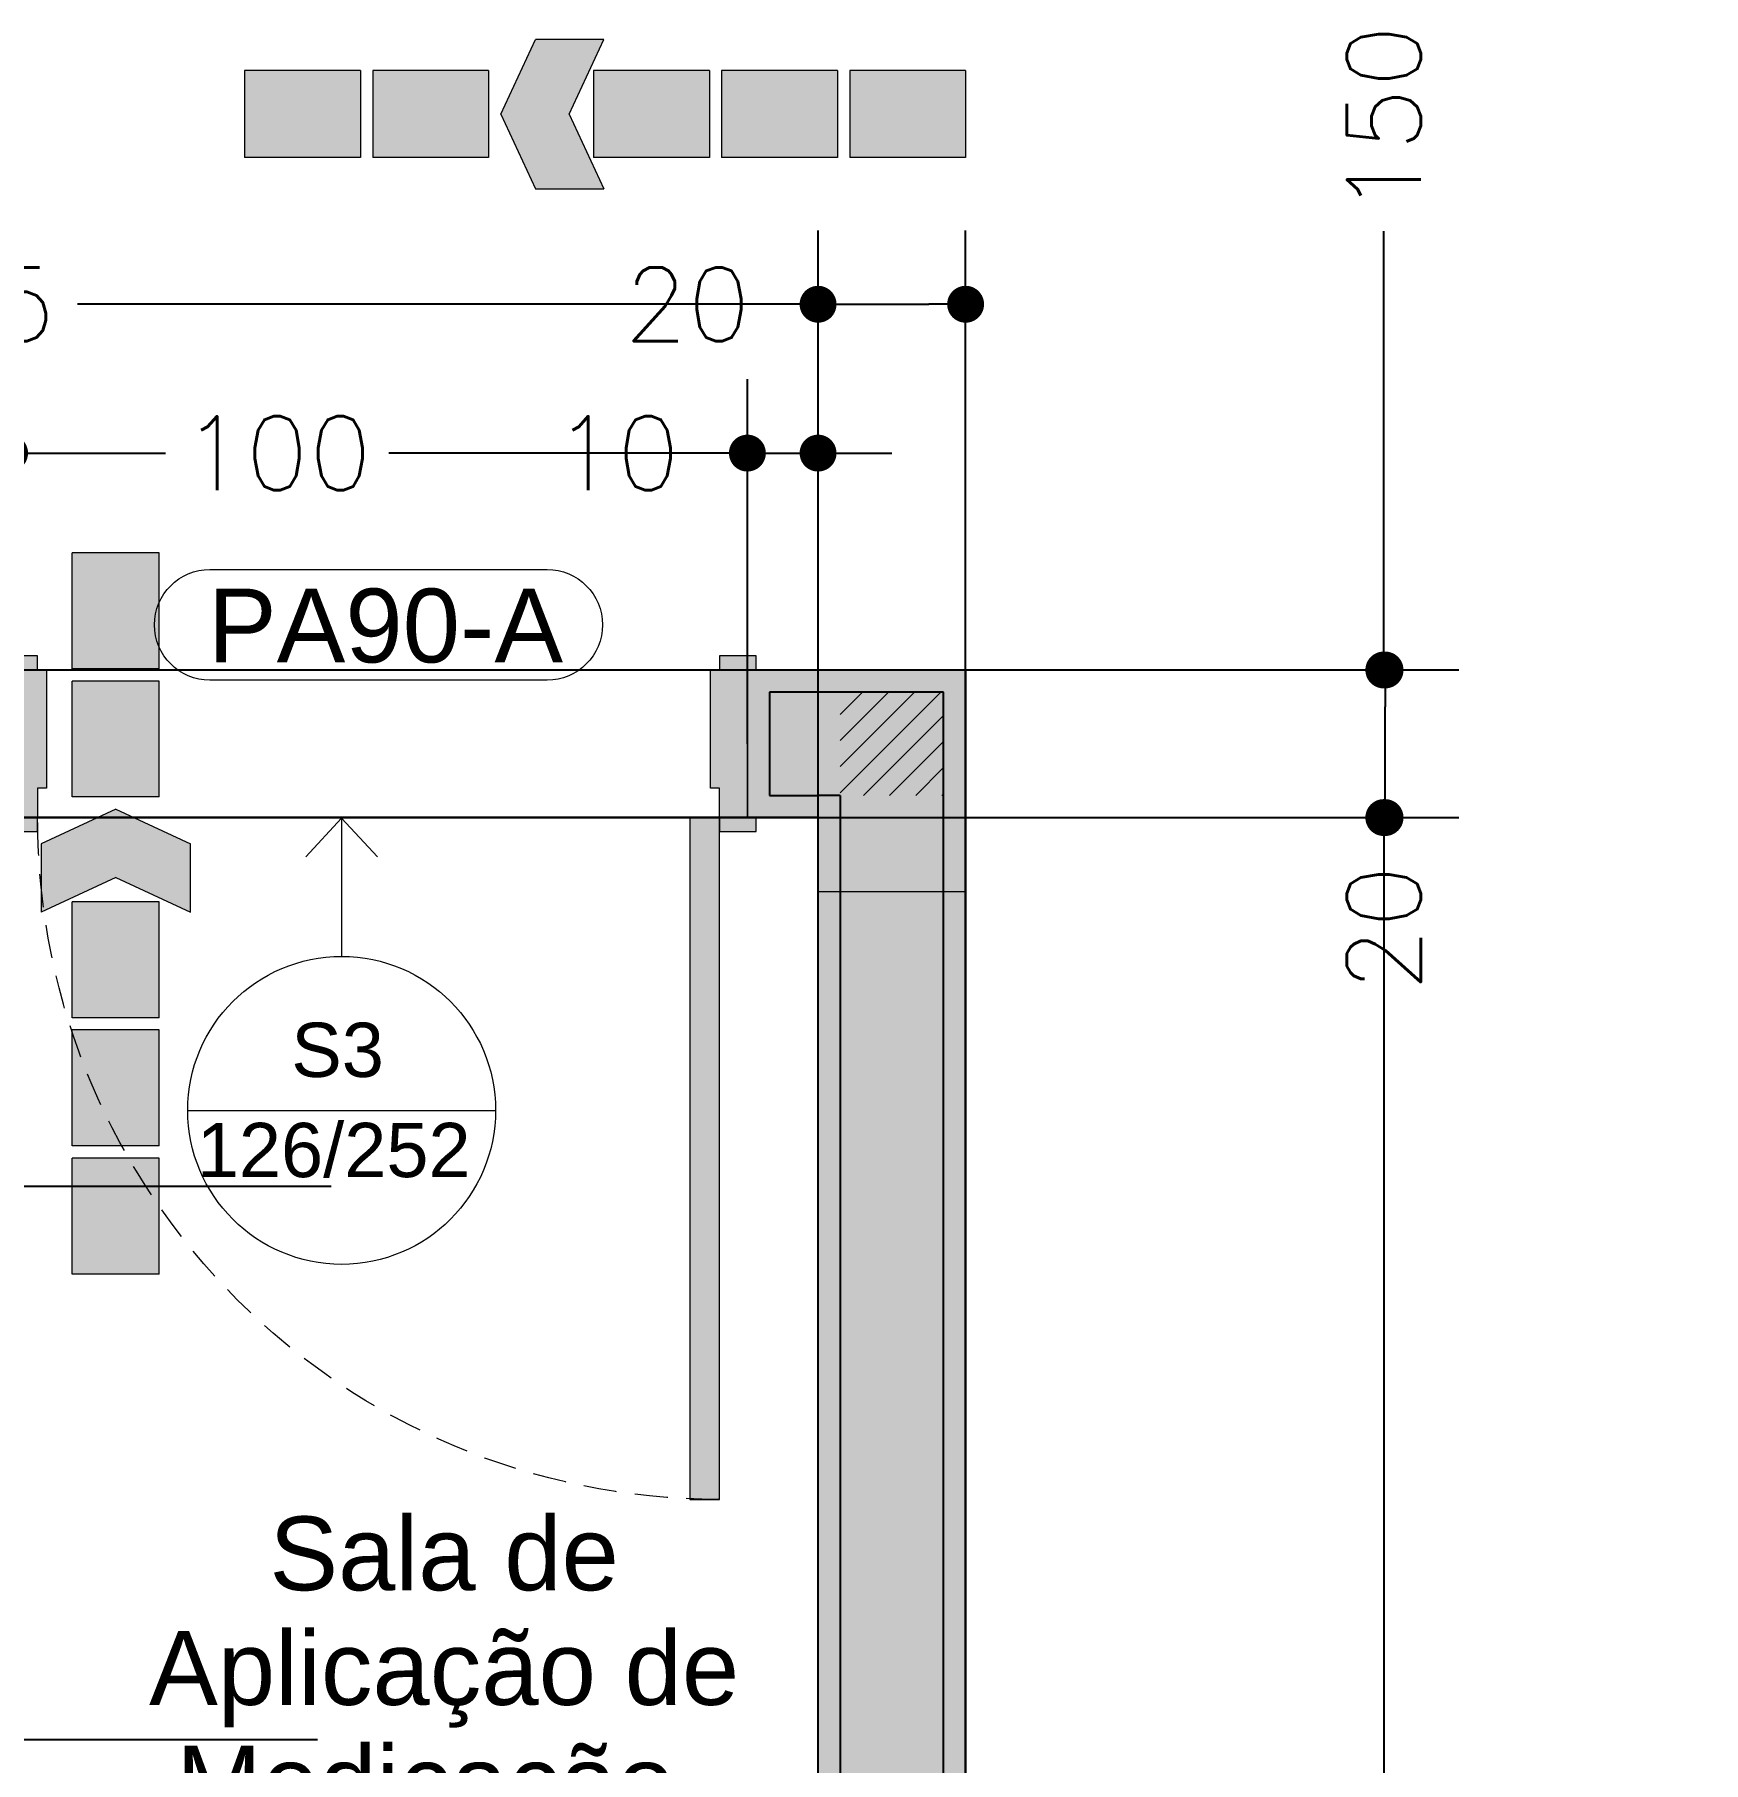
# Model space of a CAD drawing. Header units: metres. Extents: x -1783 to 21505, y -57 to 13660.
# Drawn here: x 12807.6 to 13033.8, y 12102.9 to 12337 of the extents above; entities that cross this region are included whole.
import ezdxf

# ---------------------------------------------------------------- set-up
doc = ezdxf.new("R2010")
doc.units = ezdxf.units.M
doc.header["$MEASUREMENT"] = 0
doc.linetypes.add('Dashed', pattern=[0.07, 0.045, -0.025])
for name, color, linetype, lineweight in [('Bombeiro', 1, 'Continuous', 0), ('Concreto moldado in loco_Pilares.IFC Model_Caneta_No__241', 7, 'Continuous', 13), ('Concreto moldado in loco_Pilares.IFC Model_Caneta_No__4', 7, 'Continuous', 20), ('Marcadores de Porta Archicad_Caneta_No__7', 7, 'Continuous', 13), ('PAREDE CONSTRUIR_Caneta_No__241', 7, 'Continuous', 13), ('PAREDE CONSTRUIR_Caneta_No__3', 7, 'Continuous', 25), ('Portas Archicad_Caneta_No__241', 7, 'Continuous', 13), ('Selos de Zona Archicad_Caneta_No__11', 7, 'Continuous', 5)]:
    doc.layers.add(name, color=color, linetype=linetype, lineweight=lineweight)
for name, color, linetype in [('colorida chamar atenção', 10, 'Continuous'), ('Concreto moldado in loco_Pilares.IFC Model', 7, 'Continuous'), ('cotas', 7, 'Continuous'), ('COTAS EXECUTIVO.EXEC', 7, 'Continuous'), ('Marcadores de Porta Archicad', 7, 'Continuous'), ('PAREDE CONSTRUIR', 7, 'Continuous'), ('Portas Archicad', 7, 'Continuous'), ('ZONA', 7, 'Continuous')]:
    doc.layers.add(name, color=color, linetype=linetype)
doc.layers.add('Portas Archicad_Caneta_No__9', color=7, linetype='Continuous', lineweight=5, true_color=0x020202)
doc.layers.add('Portas Archicad_Caneta_No__97', color=7, linetype='Continuous', lineweight=5, true_color=0x6b6b6b)
doc.styles.add('ARIAL', font='arial.ttf', dxfattribs={"height": 0.15})
doc.styles.add('GENERATED_STYLE_1', font='arial.ttf')
doc.styles.add('R80', font='romans.shx', dxfattribs={"height": 10})
doc.dimstyles.new('1-50', dxfattribs={"dimtxt": 10, "dimasz": 5, "dimexe": 10, "dimexo": 10, "dimgap": 3, "dimtad": 1, "dimdec": 1, "dimrnd": 1, "dimdsep": 46, "dimtxsty": 'R80', "dimblk": 'DOT', "dimcen": 0, "dimclrd": 252, "dimclre": 252, "dimclrt": 252, "dimadec": 0, "dimazin": 0, "dimtfac": 1, "dimtdec": 1, "dimtix": 1, "dimtmove": 2, "dimatfit": 3, "dimldrblk": 'DOT', "dimfxl": 1, "dimtolj": 1, "dimarcsym": 0})
pattern_1 = [(45, (18585.2446, 16071.2687), (-1.76776695, 1.76776695), [])]

# ---------------------------------------------------------------- blocks, each defined once
blk = doc.blocks.new('_Dot')
at = {"color": 0, "linetype": 'ByBlock', "lineweight": -2}
blk.add_line((-0.5, 0), (-1, 0), dxfattribs=at)
at = {"color": 0, "linetype": 'ByBlock', "const_width": 0.5}
blk.add_lwpolyline([(-0.25, 0, 1), (0.25, 0, 1)], format="xyb", close=True, dxfattribs=at)
blk = doc.blocks.new('*D7145')
at = {"layer": 'COTAS EXECUTIVO.EXEC', "color": 252, "lineweight": -2, "transparency": 16777216}
for p, q in [((12023.84, 12230.9), (13000.52, 12230.9)), ((12990.52, 12225.9), (12990.52, 11987.34)), ((12990.52, 11866.25), (12990.52, 11955.62)), ((12816.36, 11861.25), (13000.52, 11861.25))]:
    blk.add_line(p, q, dxfattribs=at)
at = {"layer": 'COTAS EXECUTIVO.EXEC', "color": 252, "lineweight": -2, "transparency": 16777216, "xscale": 5, "yscale": 5, "zscale": 5}
for p, rotation in [((12990.52, 12230.9), 90), ((12990.52, 11861.25), 270)]:
    blk.add_blockref('_Dot', p, dxfattribs=dict(at, rotation=rotation))
at = {"layer": 'COTAS EXECUTIVO.EXEC', "color": 252, "transparency": 16777216, "insert": (12990.52, 11971.48), "char_height": 10, "attachment_point": 5, "rotation": 90, "style": 'R80'}
blk.add_mtext('\\A1;370', dxfattribs=at)
blk = doc.blocks.new('*D7146')
at = {"layer": 'COTAS EXECUTIVO.EXEC', "color": 252, "lineweight": -2, "transparency": 16777216}
for p, q in [((12013.84, 12250.9), (13000.69, 12250.9)), ((12990.69, 12235.9), (12990.69, 12245.9)), ((12023.84, 12230.9), (13000.69, 12230.9))]:
    blk.add_line(p, q, dxfattribs=at)
at = {"layer": 'COTAS EXECUTIVO.EXEC', "color": 252, "lineweight": -2, "transparency": 16777216, "xscale": 5, "yscale": 5, "zscale": 5}
for p, rotation in [((12990.69, 12250.9), 90), ((12990.69, 12230.9), 270)]:
    blk.add_blockref('_Dot', p, dxfattribs=dict(at, rotation=rotation))
at = {"layer": 'COTAS EXECUTIVO.EXEC', "color": 252, "transparency": 16777216, "insert": (12990.52, 12215.9), "char_height": 10, "attachment_point": 5, "rotation": 90, "style": 'R80'}
blk.add_mtext('\\A1;20', dxfattribs=at)
blk = doc.blocks.new('*D7147')
at = {"layer": 'COTAS EXECUTIVO.EXEC', "color": 252, "lineweight": -2, "transparency": 16777216}
for p, q in [((12721.34, 12400.89), (13000.52, 12400.89)), ((12990.52, 12395.89), (12990.52, 12340.64)), ((12990.52, 12255.9), (12990.52, 12310.35)), ((12013.84, 12250.9), (13000.52, 12250.9))]:
    blk.add_line(p, q, dxfattribs=at)
at = {"layer": 'COTAS EXECUTIVO.EXEC', "color": 252, "lineweight": -2, "transparency": 16777216, "xscale": 5, "yscale": 5, "zscale": 5}
for p, rotation in [((12990.52, 12400.89), 90), ((12990.52, 12250.9), 270)]:
    blk.add_blockref('_Dot', p, dxfattribs=dict(at, rotation=rotation))
at = {"layer": 'COTAS EXECUTIVO.EXEC', "color": 252, "transparency": 16777216, "insert": (12990.52, 12325.5), "char_height": 10, "attachment_point": 5, "rotation": 90, "style": 'R80'}
blk.add_mtext('\\A1;150', dxfattribs=at)
blk = doc.blocks.new('*D7179')
at = {"layer": 'COTAS EXECUTIVO.EXEC', "color": 252, "lineweight": -2, "transparency": 16777216}
for p, q in [((12847.84, 12180.9), (12774.13, 12180.9)), ((12784.13, 12175.9), (12784.13, 12154.09)), ((12784.13, 12110.9), (12784.13, 12131.9)), ((12845.99, 12105.9), (12774.13, 12105.9))]:
    blk.add_line(p, q, dxfattribs=at)
at = {"layer": 'COTAS EXECUTIVO.EXEC', "color": 252, "lineweight": -2, "transparency": 16777216, "xscale": 5, "yscale": 5, "zscale": 5}
for p, rotation in [((12784.13, 12180.9), 90), ((12784.13, 12105.9), 270)]:
    blk.add_blockref('_Dot', p, dxfattribs=dict(at, rotation=rotation))
at = {"layer": 'COTAS EXECUTIVO.EXEC', "color": 252, "transparency": 16777216, "insert": (12784.13, 12143), "char_height": 10, "attachment_point": 5, "rotation": 90, "style": 'R80'}
blk.add_mtext('\\A1;75', dxfattribs=at)
blk = doc.blocks.new('*D7180')
at = {"layer": 'COTAS EXECUTIVO.EXEC', "color": 252, "lineweight": -2, "transparency": 16777216}
for p, q in [((12023.84, 12230.9), (12794.13, 12230.9)), ((12784.13, 12225.9), (12784.13, 12216.59)), ((12784.13, 12185.9), (12784.13, 12194.4)), ((12847.84, 12180.9), (12774.13, 12180.9))]:
    blk.add_line(p, q, dxfattribs=at)
at = {"layer": 'COTAS EXECUTIVO.EXEC', "color": 252, "lineweight": -2, "transparency": 16777216, "xscale": 5, "yscale": 5, "zscale": 5}
for p, rotation in [((12784.13, 12230.9), 90), ((12784.13, 12180.9), 270)]:
    blk.add_blockref('_Dot', p, dxfattribs=dict(at, rotation=rotation))
at = {"layer": 'COTAS EXECUTIVO.EXEC', "color": 252, "transparency": 16777216, "insert": (12784.13, 12205.5), "char_height": 10, "attachment_point": 5, "rotation": 90, "style": 'R80'}
blk.add_mtext('\\A1;50', dxfattribs=at)
blk = doc.blocks.new('*D7224')
at = {"layer": 'COTAS EXECUTIVO.EXEC', "color": 252, "lineweight": -2, "transparency": 16777216}
for p, q in [((12708.87, 12056.07), (12708.87, 12310.46)), ((12913.84, 12056.07), (12913.84, 12310.46)), ((12713.87, 12300.46), (12781.75, 12300.46)), ((12908.84, 12300.46), (12813.47, 12300.46))]:
    blk.add_line(p, q, dxfattribs=at)
at = {"layer": 'COTAS EXECUTIVO.EXEC', "color": 252, "lineweight": -2, "transparency": 16777216, "xscale": 5, "yscale": 5, "zscale": 5, "rotation": 180}
blk.add_blockref('_Dot', (12708.87, 12300.46), dxfattribs=at)
at = {"layer": 'COTAS EXECUTIVO.EXEC', "color": 252, "lineweight": -2, "transparency": 16777216, "xscale": 5, "yscale": 5, "zscale": 5}
blk.add_blockref('_Dot', (12913.84, 12300.46), dxfattribs=at)
at = {"layer": 'COTAS EXECUTIVO.EXEC', "color": 252, "transparency": 16777216, "insert": (12797.61, 12300.46), "char_height": 10, "attachment_point": 5, "style": 'R80'}
blk.add_mtext('\\A1;205', dxfattribs=at)
blk = doc.blocks.new('*D7225')
at = {"layer": 'COTAS EXECUTIVO.EXEC', "color": 252, "lineweight": -2, "transparency": 16777216}
for p, q in [((12913.84, 12056.07), (12913.84, 12310.46)), ((12933.84, 12056.07), (12933.84, 12310.46)), ((12918.84, 12300.46), (12928.84, 12300.46))]:
    blk.add_line(p, q, dxfattribs=at)
at = {"layer": 'COTAS EXECUTIVO.EXEC', "color": 252, "lineweight": -2, "transparency": 16777216, "xscale": 5, "yscale": 5, "zscale": 5, "rotation": 180}
blk.add_blockref('_Dot', (12913.84, 12300.46), dxfattribs=at)
at = {"layer": 'COTAS EXECUTIVO.EXEC', "color": 252, "lineweight": -2, "transparency": 16777216, "xscale": 5, "yscale": 5, "zscale": 5}
blk.add_blockref('_Dot', (12933.84, 12300.46), dxfattribs=at)
at = {"layer": 'COTAS EXECUTIVO.EXEC', "color": 252, "transparency": 16777216, "insert": (12896.12, 12300.46), "char_height": 10, "attachment_point": 5, "style": 'R80'}
blk.add_mtext('\\A1;20', dxfattribs=at)
blk = doc.blocks.new('*D7275')
at = {"layer": 'COTAS EXECUTIVO.EXEC', "color": 252, "lineweight": -2, "transparency": 16777216}
for p, q in [((12804.26, 12240.9), (12804.26, 12290.29)), ((12904.26, 12240.9), (12904.26, 12290.29)), ((12809.26, 12280.29), (12825.37, 12280.29)), ((12899.26, 12280.29), (12855.66, 12280.29))]:
    blk.add_line(p, q, dxfattribs=at)
at = {"layer": 'COTAS EXECUTIVO.EXEC', "color": 252, "lineweight": -2, "transparency": 16777216, "xscale": 5, "yscale": 5, "zscale": 5, "rotation": 180}
blk.add_blockref('_Dot', (12804.26, 12280.29), dxfattribs=at)
at = {"layer": 'COTAS EXECUTIVO.EXEC', "color": 252, "lineweight": -2, "transparency": 16777216, "xscale": 5, "yscale": 5, "zscale": 5}
blk.add_blockref('_Dot', (12904.26, 12280.29), dxfattribs=at)
at = {"layer": 'COTAS EXECUTIVO.EXEC', "color": 252, "transparency": 16777216, "insert": (12840.52, 12280.29), "char_height": 10, "attachment_point": 5, "style": 'R80'}
blk.add_mtext('\\A1;100', dxfattribs=at)
blk = doc.blocks.new('*D7276')
at = {"layer": 'COTAS EXECUTIVO.EXEC', "color": 252, "lineweight": -2, "transparency": 16777216}
for p, q in [((12904.26, 12240.9), (12904.26, 12290.29)), ((12913.84, 12240.9), (12913.84, 12290.29)), ((12899.26, 12280.29), (12894.26, 12280.29)), ((12904.26, 12280.29), (12913.84, 12280.29)), ((12918.84, 12280.29), (12923.84, 12280.29))]:
    blk.add_line(p, q, dxfattribs=at)
at = {"layer": 'COTAS EXECUTIVO.EXEC', "color": 252, "lineweight": -2, "transparency": 16777216, "xscale": 5, "yscale": 5, "zscale": 5}
blk.add_blockref('_Dot', (12904.26, 12280.29), dxfattribs=at)
at = {"layer": 'COTAS EXECUTIVO.EXEC', "color": 252, "lineweight": -2, "transparency": 16777216, "xscale": 5, "yscale": 5, "zscale": 5, "rotation": 180}
blk.add_blockref('_Dot', (12913.84, 12280.29), dxfattribs=at)
at = {"layer": 'COTAS EXECUTIVO.EXEC', "color": 252, "transparency": 16777216, "insert": (12886.54, 12280.29), "char_height": 10, "attachment_point": 5, "style": 'R80'}
blk.add_mtext('\\A1;10', dxfattribs=at)
blk = doc.blocks.new('Sala de Aplicação de Medicação_9_10_6', base_point=(-57.2209, -39.6223))
at = {"layer": 'Selos de Zona Archicad_Caneta_No__11', "color": 7, "lineweight": 5, "insert": (-57.2209, -39.3508), "char_height": 0.1, "width": 1, "attachment_point": 2, "line_spacing_factor": 0.931816, "style": 'GENERATED_STYLE_1'}
blk.add_mtext('\\A1;\\pt0,0.55;Sala de Aplicação de Medicação{\\H0.66x;\\S^  ;\\S^  ;}', dxfattribs=at)
at = {"layer": 'Selos de Zona Archicad_Caneta_No__11', "color": 7, "lineweight": 5, "insert": (-57.2209, -39.8189), "char_height": 0.075, "attachment_point": 2, "style": 'GENERATED_STYLE_1'}
blk.add_mtext('\\A1;\\pt0,0.55;A: 7,58{\\H0.66x;\\S^  ;} m{\\H0.66x;\\S2^  ;}', dxfattribs=at)
blk = doc.blocks.new('Door 26_3')
at = {"layer": 'Portas Archicad', "linetype": 'Continuous', "lineweight": 0, "true_color": 0xffffff}
for points in [[(0.462, 0.924), (0.422, 0.924), (0.422, 0), (0.462, 0)], [(-0.462, 0), (-0.462, 0.019), (-0.512, 0.019), (-0.512, 0)], [(-0.45, -0.2), (-0.45, -0.04), (-0.462, -0.04), (-0.462, 0), (-0.5, 0), (-0.5, -0.2)], [(0.5, -0.2), (0.5, 0), (0.462, 0), (0.462, -0.04), (0.45, -0.04), (0.45, -0.2)], [(0.462, 0.019), (0.462, 0), (0.512, 0), (0.512, 0.019)], [(-0.462, -0.219), (-0.462, -0.2), (-0.512, -0.2), (-0.512, -0.219)], [(0.462, -0.2), (0.462, -0.219), (0.512, -0.219), (0.512, -0.2)]]:
    blk.add_hatch(color=7, dxfattribs=at).paths.add_polyline_path(points)
at = {"layer": 'Portas Archicad_Caneta_No__241', "color": 7, "linetype": 'Continuous', "lineweight": 13}
for p, q in [((-0.512, 0), (-0.5, 0)), ((-0.512, 0), (-0.5, 0)), ((-0.5, 0), (-0.5, -0.03)), ((-0.5, 0), (-0.5, -0.03)), ((0.5, 0), (0.5, -0.03)), ((0.5, 0), (0.5, -0.03)), ((0.5, 0), (0.512, 0)), ((0.5, 0), (0.512, 0)), ((-0.5, -0.03), (-0.5, -0.17)), ((-0.5, -0.03), (-0.5, -0.17)), ((-0.5, -0.03), (-0.5, -0.17)), ((-0.5, -0.03), (-0.5, -0.17)), ((0.5, -0.03), (0.5, -0.17)), ((0.5, -0.03), (0.5, -0.17)), ((0.5, -0.03), (0.5, -0.17)), ((0.5, -0.03), (0.5, -0.17)), ((-0.5, -0.17), (-0.5, -0.2)), ((-0.5, -0.17), (-0.5, -0.2)), ((-0.5, -0.17), (-0.5, -0.2)), ((-0.5, -0.17), (-0.5, -0.2)), ((0.5, -0.17), (0.5, -0.2)), ((0.5, -0.17), (0.5, -0.2)), ((0.5, -0.17), (0.5, -0.2)), ((0.5, -0.17), (0.5, -0.2)), ((-0.512, -0.2), (-0.5, -0.2)), ((-0.512, -0.2), (-0.5, -0.2)), ((0.5, -0.2), (0.512, -0.2)), ((0.5, -0.2), (0.512, -0.2))]:
    blk.add_line(p, q, dxfattribs=at)
at = {"layer": 'Portas Archicad_Caneta_No__9', "color": 18, "linetype": 'Continuous', "lineweight": 5, "true_color": 0x020202}
for p, q in [((0.422, 0), (0.422, 0.924)), ((0.422, 0.924), (0.462, 0.924)), ((0.462, 0.924), (0.462, 0)), ((-0.512, 0), (-0.512, 0.019)), ((-0.512, 0.019), (-0.462, 0.019)), ((-0.462, 0), (-0.512, 0)), ((-0.462, 0), (-0.5, 0)), ((-0.5, 0), (-0.5, -0.2)), ((-0.462, 0.019), (-0.462, 0)), ((-0.462, -0.04), (-0.462, 0)), ((0.462, 0), (0.422, 0)), ((0.462, 0.019), (0.512, 0.019)), ((0.462, 0), (0.462, 0.019)), ((0.512, 0), (0.462, 0)), ((0.5, 0), (0.462, 0)), ((0.462, 0), (0.462, -0.04)), ((0.5, -0.2), (0.5, 0)), ((0.512, 0.019), (0.512, 0)), ((-0.45, -0.04), (-0.462, -0.04)), ((-0.45, -0.2), (-0.45, -0.04)), ((0.462, -0.04), (0.45, -0.04)), ((0.45, -0.04), (0.45, -0.2)), ((-0.512, -0.219), (-0.512, -0.2)), ((-0.512, -0.2), (-0.462, -0.2)), ((-0.5, -0.2), (-0.45, -0.2)), ((-0.462, -0.2), (-0.462, -0.219)), ((0.45, -0.2), (0.5, -0.2)), ((0.462, -0.2), (0.512, -0.2)), ((0.462, -0.219), (0.462, -0.2)), ((0.512, -0.2), (0.512, -0.219)), ((-0.462, -0.219), (-0.512, -0.219)), ((0.512, -0.219), (0.462, -0.219))]:
    blk.add_line(p, q, dxfattribs=at)
at = {"layer": 'Portas Archicad_Caneta_No__97', "color": 251, "linetype": 'Dashed', "lineweight": 5, "true_color": 0x6b6b6b}
blk.add_arc((0.462, 0), 0.924, 90, 180, dxfattribs=at)
blk = doc.blocks.new('D Marker 26_2')
at = {"layer": 'Marcadores de Porta Archicad_Caneta_No__7', "color": 7, "linetype": 'Continuous', "lineweight": 13, "flags": 128}
blk.add_lwpolyline([(0.2286, -0.0138), (-0.2286, -0.0138, -1), (-0.2286, 0.1362), (0.2286, 0.1362, -1)], format="xyb", close=True, dxfattribs=at)
at = {"layer": 'Marcadores de Porta Archicad_Caneta_No__7', "color": 7, "lineweight": 13, "insert": (-0.2312, 0.0088), "char_height": 0.1, "attachment_point": 7, "style": 'GENERATED_STYLE_1'}
blk.add_mtext('\\A1;\\pt0;PA90-A', dxfattribs=at)

msp = doc.modelspace()

# ---------------------------------------------------------------- hatches: boundary and pattern name
at = {"layer": 'Bombeiro'}
h = msp.add_hatch(color=256, dxfattribs=at)
h.paths.add_polyline_path([(12836.119, 12332.123), (12836.119, 12320.349), (12851.828, 12320.349), (12851.828, 12332.123)])
h.paths.add_polyline_path([(12853.481, 12332.123), (12853.481, 12320.349), (12869.189, 12320.349), (12869.189, 12332.123)])
h.paths.add_polyline_path([(12880.102, 12326.236), (12884.79, 12336.358), (12875.53, 12336.358), (12870.843, 12326.236), (12875.53, 12316.114), (12884.79, 12316.114)])
h.paths.add_polyline_path([(12883.409, 12320.349), (12899.118, 12320.349), (12899.118, 12332.123), (12883.409, 12332.123)])
h.paths.add_polyline_path([(12900.771, 12332.123), (12900.771, 12320.349), (12916.479, 12320.349), (12916.479, 12332.123)])
h.paths.add_polyline_path([(12918.133, 12320.349), (12933.841, 12320.349), (12933.841, 12332.123), (12918.133, 12332.123)])
h = msp.add_hatch(color=256, dxfattribs=at)
h.paths.add_polyline_path([(12824.532, 12251.058), (12812.757, 12251.058), (12812.757, 12266.766), (12824.532, 12266.766)])
h.paths.add_polyline_path([(12824.532, 12233.696), (12812.757, 12233.696), (12812.757, 12249.404), (12824.532, 12249.404)])
h.paths.add_polyline_path([(12818.645, 12222.783), (12808.523, 12218.096), (12808.523, 12227.355), (12818.645, 12232.042), (12828.767, 12227.355), (12828.767, 12218.096)])
h.paths.add_polyline_path([(12824.532, 12219.476), (12824.532, 12203.768), (12812.757, 12203.768), (12812.757, 12219.476)])
h.paths.add_polyline_path([(12824.532, 12186.406), (12812.757, 12186.406), (12812.757, 12202.114), (12824.532, 12202.114)])
h.paths.add_polyline_path([(12824.532, 12184.752), (12824.532, 12169.044), (12812.757, 12169.044), (12812.757, 12184.752)])
h = msp.add_hatch(color=256, dxfattribs=at)
h.paths.add_polyline_path([(12824.532, 12251.058), (12812.757, 12251.058), (12812.757, 12266.766), (12824.532, 12266.766)])
h.paths.add_polyline_path([(12824.532, 12233.696), (12812.757, 12233.696), (12812.757, 12249.404), (12824.532, 12249.404)])
h.paths.add_polyline_path([(12818.645, 12222.783), (12808.523, 12218.096), (12808.523, 12227.355), (12818.645, 12232.042), (12828.767, 12227.355), (12828.767, 12218.096)])
h.paths.add_polyline_path([(12824.532, 12219.476), (12824.532, 12203.768), (12812.757, 12203.768), (12812.757, 12219.476)])
h.paths.add_polyline_path([(12824.532, 12186.406), (12812.757, 12186.406), (12812.757, 12202.114), (12824.532, 12202.114)])
h.paths.add_polyline_path([(12824.532, 12184.752), (12824.532, 12169.044), (12812.757, 12169.044), (12812.757, 12184.752)])
at = {"layer": 'colorida chamar atenção'}
h = msp.add_hatch(color=256, dxfattribs=at)
h.dxf.hatch_style = 1
h.paths.add_polyline_path([(12907.261, 12233.899), (12916.841, 12233.899), (12916.841, 12247.899), (12907.261, 12247.899)])
h = msp.add_hatch(color=256, dxfattribs=at)
h.dxf.hatch_style = 1
h.paths.add_polyline_path([(12916.841, 12233.899), (12930.841, 12247.899), (12916.841, 12247.899)])
h = msp.add_hatch(color=256, dxfattribs=at)
h.dxf.hatch_style = 1
h.paths.add_polyline_path([(12916.841, 12233.899), (12930.841, 12233.899), (12930.841, 12247.899)])
h = msp.add_hatch(color=256, dxfattribs=at)
h.dxf.hatch_style = 1
h.paths.add_polyline_path([(12916.841, 12233.899), (12916.841, 11858.251), (12930.841, 11858.251), (12930.841, 12233.899)])
at = {"layer": 'Concreto moldado in loco_Pilares.IFC Model', "linetype": 'Continuous', "lineweight": 0, "true_color": 0x000000}
msp.add_hatch(color=18, dxfattribs=at).paths.add_polyline_path([(12913.845, 12220.899), (12933.845, 12220.899), (12933.845, 12250.899), (12913.845, 12250.899)])
at = {"layer": 'cotas'}
h = msp.add_hatch(color=7, dxfattribs=at)
h.dxf.hatch_style = 1
h.paths.add_polyline_path([(21504.961, 13659.963), (10304.961, 13659.963), (10304.961, 5739.963), (21504.961, 5739.963)])
h.paths.add_polyline_path([(10571.627, 13593.296), (21371.627, 13593.296), (21371.627, 5806.63), (10571.627, 5806.63)], flags=16)
at = {"layer": 'PAREDE CONSTRUIR', "linetype": 'Continuous', "lineweight": 0, "true_color": 0xffffff}
for points in [[(12904.261, 12250.899), (12907.261, 12247.899), (12930.841, 12247.899), (12930.841, 12250.899)], [(12907.261, 12247.899), (12904.261, 12250.899), (12904.261, 12233.899), (12907.261, 12233.899)], [(12930.841, 12247.899), (12933.841, 12250.899), (12930.841, 12250.899)], [(12930.841, 12247.899), (12933.841, 12247.899), (12933.841, 12250.899)], [(12930.841, 12247.899), (12930.841, 11844.251), (12933.841, 11844.251), (12933.841, 12247.899)], [(12904.261, 12233.899), (12904.261, 12230.899), (12913.841, 12230.899), (12913.841, 12233.899)], [(12913.841, 12230.899), (12916.841, 12233.899), (12913.841, 12233.899)], [(12913.841, 12230.899), (12916.841, 12230.899), (12916.841, 12233.899)], [(12913.841, 12230.899), (12913.841, 11861.251), (12916.841, 11861.251), (12916.841, 12230.899)]]:
    msp.add_hatch(color=7, dxfattribs=at).paths.add_polyline_path(points)
at = {"layer": 'PAREDE CONSTRUIR', "linetype": 'Continuous', "lineweight": 0, "true_color": 0x000000}
h = msp.add_hatch(dxfattribs=at)
h.set_pattern_fill('COMMON_BRICK_0006', color=18, scale=100, style=0, pattern_type=2)
h.set_pattern_definition(pattern_1)
h.paths.add_polyline_path([(12916.841, 12233.899), (12930.841, 12247.899), (12916.841, 12247.899)])
h = msp.add_hatch(dxfattribs=at)
h.set_pattern_fill('COMMON_BRICK_0006', color=18, scale=100, style=0, pattern_type=2)
h.set_pattern_definition(pattern_1)
h.paths.add_polyline_path([(12916.841, 12233.899), (12930.841, 12233.899), (12930.841, 12247.899)])

# ---------------------------------------------------------------- linework, layer by layer
at = {"layer": 'Bombeiro'}
for p, q in [((12870.843, 12326.236), (12875.53, 12336.358)), ((12884.79, 12336.358), (12875.53, 12336.358)), ((12880.102, 12326.236), (12884.79, 12336.358)), ((12851.828, 12332.123), (12836.119, 12332.123)), ((12836.119, 12332.123), (12836.119, 12320.349)), ((12851.828, 12332.123), (12851.828, 12320.349)), ((12869.189, 12332.123), (12853.481, 12332.123)), ((12853.481, 12332.123), (12853.481, 12320.349)), ((12869.189, 12332.123), (12869.189, 12320.349)), ((12899.118, 12332.123), (12883.409, 12332.123)), ((12883.409, 12332.123), (12883.409, 12320.349)), ((12899.118, 12332.123), (12899.118, 12320.349)), ((12916.479, 12332.123), (12900.771, 12332.123)), ((12900.771, 12332.123), (12900.771, 12320.349)), ((12916.479, 12332.123), (12916.479, 12320.349)), ((12933.841, 12332.123), (12918.133, 12332.123)), ((12918.133, 12332.123), (12918.133, 12320.349)), ((12933.841, 12332.123), (12933.841, 12320.349)), ((12870.843, 12326.236), (12875.53, 12316.114)), ((12880.102, 12326.236), (12884.79, 12316.114)), ((12851.828, 12320.349), (12836.119, 12320.349)), ((12869.189, 12320.349), (12853.481, 12320.349)), ((12899.118, 12320.349), (12883.409, 12320.349)), ((12916.479, 12320.349), (12900.771, 12320.349)), ((12933.841, 12320.349), (12918.133, 12320.349)), ((12875.53, 12316.114), (12884.79, 12316.114)), ((12812.757, 12251.058), (12812.757, 12266.766)), ((12824.532, 12266.766), (12812.757, 12266.766)), ((12812.757, 12251.058), (12812.757, 12266.766)), ((12824.532, 12266.766), (12812.757, 12266.766)), ((12824.532, 12251.058), (12824.532, 12266.766)), ((12824.532, 12251.058), (12824.532, 12266.766)), ((12824.532, 12251.058), (12812.757, 12251.058)), ((12824.532, 12251.058), (12812.757, 12251.058)), ((12812.757, 12233.696), (12812.757, 12249.404)), ((12824.532, 12249.404), (12812.757, 12249.404)), ((12812.757, 12233.696), (12812.757, 12249.404)), ((12824.532, 12249.404), (12812.757, 12249.404)), ((12824.532, 12233.696), (12824.532, 12249.404)), ((12824.532, 12233.696), (12824.532, 12249.404)), ((12824.532, 12233.696), (12812.757, 12233.696)), ((12824.532, 12233.696), (12812.757, 12233.696)), ((12818.645, 12232.042), (12808.523, 12227.355)), ((12818.645, 12232.042), (12808.523, 12227.355)), ((12818.645, 12232.042), (12828.767, 12227.355)), ((12818.645, 12232.042), (12828.767, 12227.355)), ((12849.267, 12230.798), (12844.408, 12225.57)), ((12849.267, 12230.798), (12854.127, 12225.57)), ((12849.267, 12230.798), (12849.267, 12212.08)), ((12808.523, 12227.355), (12808.523, 12218.096)), ((12808.523, 12227.355), (12808.523, 12218.096)), ((12828.767, 12218.096), (12828.767, 12227.355)), ((12828.767, 12218.096), (12828.767, 12227.355)), ((12818.645, 12222.783), (12808.523, 12218.096)), ((12818.645, 12222.783), (12808.523, 12218.096)), ((12818.645, 12222.783), (12828.767, 12218.096)), ((12818.645, 12222.783), (12828.767, 12218.096)), ((12812.757, 12203.768), (12812.757, 12219.476)), ((12824.532, 12219.476), (12812.757, 12219.476)), ((12812.757, 12203.768), (12812.757, 12219.476)), ((12824.532, 12219.476), (12812.757, 12219.476)), ((12824.532, 12203.768), (12824.532, 12219.476)), ((12824.532, 12203.768), (12824.532, 12219.476)), ((12824.532, 12203.768), (12812.757, 12203.768)), ((12824.532, 12203.768), (12812.757, 12203.768)), ((12812.757, 12186.406), (12812.757, 12202.114)), ((12824.532, 12202.114), (12812.757, 12202.114)), ((12812.757, 12186.406), (12812.757, 12202.114)), ((12824.532, 12202.114), (12812.757, 12202.114)), ((12824.532, 12186.406), (12824.532, 12202.114)), ((12824.532, 12186.406), (12824.532, 12202.114)), ((12828.407, 12191.219), (12870.128, 12191.219)), ((12824.532, 12186.406), (12812.757, 12186.406)), ((12824.532, 12186.406), (12812.757, 12186.406)), ((12812.757, 12169.044), (12812.757, 12184.752)), ((12824.532, 12184.752), (12812.757, 12184.752)), ((12812.757, 12169.044), (12812.757, 12184.752)), ((12824.532, 12184.752), (12812.757, 12184.752)), ((12824.532, 12169.044), (12824.532, 12184.752)), ((12824.532, 12169.044), (12824.532, 12184.752)), ((12824.532, 12169.044), (12812.757, 12169.044)), ((12824.532, 12169.044), (12812.757, 12169.044))]:
    msp.add_line(p, q, dxfattribs=at)
msp.add_circle((12849.267, 12191.219), 20.861, dxfattribs=at)
at = {"layer": 'Concreto moldado in loco_Pilares.IFC Model_Caneta_No__241', "color": 7, "linetype": 'Continuous', "lineweight": 13, "flags": 128}
msp.add_lwpolyline([(12913.845, 12220.899), (12933.845, 12220.899), (12933.845, 12250.899), (12913.845, 12250.899)], close=True, dxfattribs=at)
at = {"layer": 'Concreto moldado in loco_Pilares.IFC Model_Caneta_No__4', "color": 7, "linetype": 'Continuous', "lineweight": 20, "flags": 128}
msp.add_lwpolyline([(12913.845, 12220.899), (12933.845, 12220.899), (12933.845, 12250.899), (12913.845, 12250.899)], close=True, dxfattribs=at)
at = {"layer": 'COTAS EXECUTIVO.EXEC', "flags": 128}
for points in [[(12093.841, 12400.893), (12093.841, 12250.899), (12933.841, 12250.899), (12933.841, 10816.212), (12323.841, 10816.212), (12323.841, 10666.212), (12933.841, 10666.212), (12933.841, 10411.212), (13183.841, 10411.212), (13183.841, 10836.212), (14003.885, 10836.212), (14003.885, 10986.112), (13183.841, 10986.112), (13183.841, 12400.893), (12933.841, 12400.893)], [(12913.841, 12230.899), (12708.873, 12230.899), (12708.873, 11861.251), (12913.841, 11861.251)]]:
    msp.add_lwpolyline(points, close=True, dxfattribs=at)
at = {"layer": 'PAREDE CONSTRUIR_Caneta_No__241', "color": 7, "linetype": 'Continuous', "lineweight": 13}
for p, q in [((12904.261, 12247.899), (12904.261, 12250.899)), ((12904.261, 12247.899), (12904.261, 12250.899)), ((12904.261, 12250.899), (12905.461, 12250.899)), ((12904.261, 12233.899), (12904.261, 12247.899)), ((12904.261, 12233.899), (12904.261, 12247.899)), ((12904.261, 12230.899), (12904.261, 12233.899)), ((12904.261, 12230.899), (12905.461, 12230.899))]:
    msp.add_line(p, q, dxfattribs=at)
at = {"layer": 'PAREDE CONSTRUIR_Caneta_No__241', "color": 7, "linetype": 'Continuous', "lineweight": 13, "flags": 128}
for points in [[(12930.841, 12250.899), (12904.261, 12250.899)], [(12933.841, 12250.899), (12930.841, 12250.899)], [(12933.841, 11841.251), (12933.841, 12250.899)], [(12904.261, 12230.899), (12913.841, 12230.899)], [(12913.841, 12230.899), (12913.841, 11861.251)]]:
    msp.add_lwpolyline(points, dxfattribs=at)
at = {"layer": 'PAREDE CONSTRUIR_Caneta_No__3', "color": 7, "linetype": 'Continuous', "lineweight": 25}
for p, q in [((12916.841, 12247.899), (12907.261, 12247.899)), ((12907.261, 12247.899), (12907.261, 12233.899)), ((12930.841, 12247.899), (12916.841, 12247.899)), ((12930.841, 12247.899), (12916.841, 12247.899)), ((12930.841, 12233.899), (12930.841, 12247.899)), ((12907.261, 12233.899), (12913.841, 12233.899)), ((12916.841, 12233.899), (12913.841, 12233.899)), ((12916.841, 12233.899), (12913.841, 12233.899)), ((12916.841, 12233.899), (12916.841, 11858.251)), ((12930.841, 11858.251), (12930.841, 12233.899))]:
    msp.add_line(p, q, dxfattribs=at)

# ---------------------------------------------------------------- block references
at = {"layer": 'Marcadores de Porta Archicad', "color": 7, "lineweight": 5, "xscale": 100, "yscale": 100, "zscale": 100}
msp.add_blockref('D Marker 26_2', (12854.261, 12250.899), dxfattribs=at)
at = {"layer": 'Portas Archicad', "color": 252, "linetype": 'Continuous', "lineweight": 0, "xscale": -100, "yscale": 100, "zscale": 100, "rotation": 180}
msp.add_blockref('Door 26_3', (12854.261, 12230.899), dxfattribs=at)
at = {"layer": 'ZONA', "color": 7, "linetype": 'Continuous', "lineweight": 0, "xscale": 100, "yscale": 100, "zscale": 100}
msp.add_blockref('Sala de Aplicação de Medicação_9_10_6', (12863.158, 12109.036), dxfattribs=at)

# ---------------------------------------------------------------- texts
at = {"layer": 'Bombeiro', "style": 'ARIAL'}
for s, p in [('  S3', (12836.727, 12195.751)), ('126/252', (12829.626, 12182.176))]:
    msp.add_text(s, height=7.3522, dxfattribs=at).set_placement(p)

# ---------------------------------------------------------------- dimensions: what is measured, and where the dimension line sits
at = {"layer": 'COTAS EXECUTIVO.EXEC'}
for base, p1, p2, picture, middle in [((12990.517, 12400.893), (12003.841, 12250.899), (12711.345, 12400.893), '*D7147', (12990.517, 12325.496)), ((12990.687, 12250.899), (12013.841, 12230.899), (12003.841, 12250.899), '*D7146', (12990.517, 12215.903)), ((12990.517, 12230.899), (12806.357, 11861.251), (12013.841, 12230.899), '*D7145', (12990.517, 11971.479)), ((12784.134, 12230.899), (12857.841, 12180.899), (12013.841, 12230.899), '*D7180', (12784.134, 12205.499)), ((12784.134, 12180.899), (12855.987, 12105.899), (12857.841, 12180.899), '*D7179', (12784.134, 12142.999))]:
    dim = msp.add_linear_dim(base=base, p1=p1, p2=p2, angle=90, dimstyle='1-50', dxfattribs=at)
    dim.commit()
    dim.dimension.update_dxf_attribs({"geometry": picture, "text_midpoint": middle, "dimtype": 160})
for base, p1, p2, picture, middle in [((12913.841, 12300.462), (12708.873, 12046.075), (12913.841, 12046.075), '*D7224', (12797.611, 12300.462)), ((12933.841, 12300.462), (12913.841, 12046.075), (12933.841, 12046.075), '*D7225', (12896.121, 12300.462)), ((12904.261, 12280.293), (12804.261, 12230.899), (12904.261, 12230.899), '*D7275', (12840.515, 12280.293)), ((12913.841, 12280.293), (12904.261, 12230.899), (12913.841, 12230.899), '*D7276', (12886.541, 12280.293))]:
    dim = msp.add_linear_dim(base=base, p1=p1, p2=p2, dimstyle='1-50', dxfattribs=at)
    dim.commit()
    dim.dimension.update_dxf_attribs({"geometry": picture, "text_midpoint": middle, "dimtype": 160})

doc.saveas('drawing.dxf')
